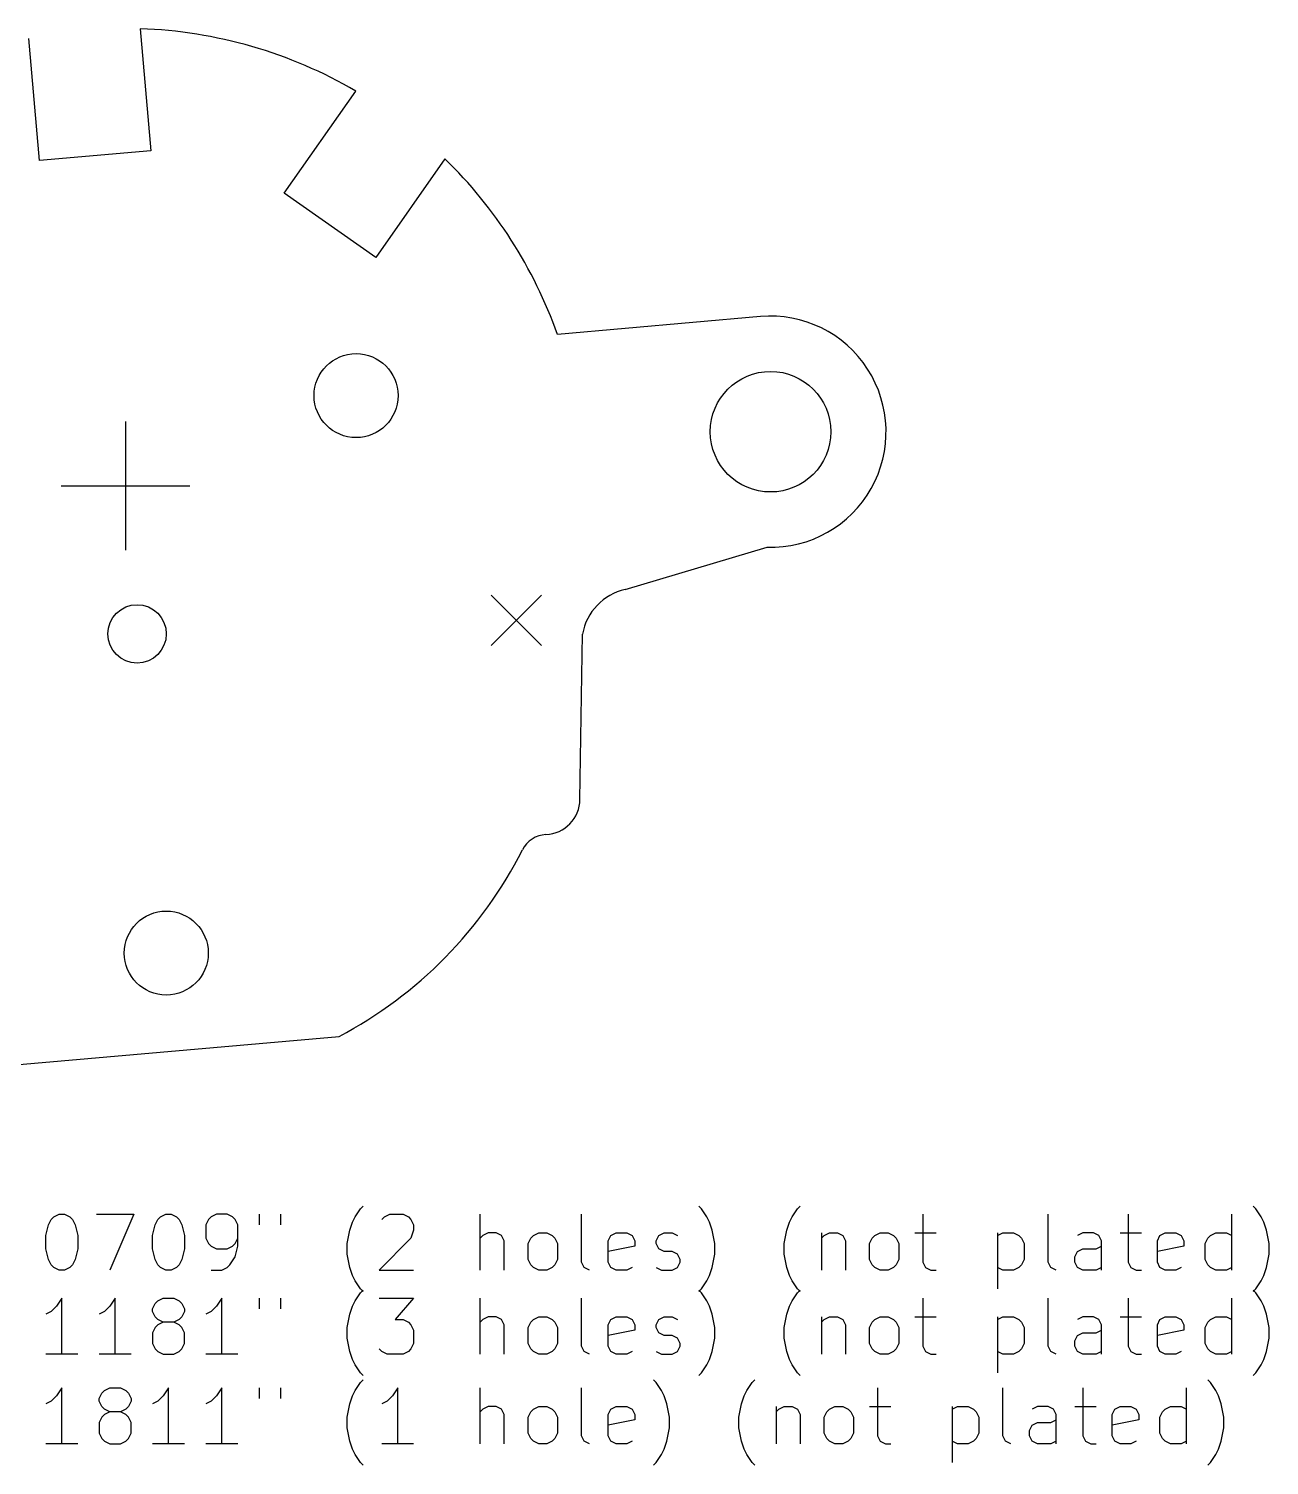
# Model space of a CAD drawing. Extents: x 61.2 to 131.3, y -105.5 to -54.2.
# Drawn here: x 87 to 131.3, y -105.5 to -54.2 of the extents above; entities that cross this region are included whole.
import ezdxf

# ---------------------------------------------------------------- set-up
doc = ezdxf.new("R2010")
doc.units = 0
doc.layers.add('BLACK', color=7, linetype='CONTINUOUS')

msp = doc.modelspace()

# ---------------------------------------------------------------- linework, layer by layer
at = {"layer": 'BLACK', "linetype": 'CONTINUOUS'}
for p, q in [((91.006214, -54.200319), (91.387796, -58.561793)), ((87.403017, -58.910416), (87.021515, -54.54983)), ((96.151398, -60.074632), (98.707175, -56.424605)), ((91.387796, -58.561793), (87.403017, -58.910416)), ((101.893954, -58.847189), (99.428006, -62.368938)), ((99.428006, -62.368938), (96.151398, -60.074632)), ((113.167014, -64.479729), (105.911094, -65.114539)), ((90.477066, -68.222832), (90.477066, -72.822832)), ((88.177066, -70.522832), (92.777066, -70.522832)), ((108.335635, -74.224453), (113.411019, -72.7174)), ((103.548628, -74.423397), (105.348628, -76.223397)), ((105.348628, -74.423397), (103.548628, -76.223397)), ((106.718456, -81.72129), (106.806682, -75.822153)), ((86.279842, -91.219007), (98.110374, -90.183969)), ((98.680555, -96.634083), (98.871031, -96.348368)), ((98.871031, -96.348368), (98.96627, -96.25313)), ((111.061509, -96.348368), (110.966271, -96.25313)), ((111.251985, -96.634083), (111.061509, -96.348368)), ((114.299604, -96.634083), (114.49008, -96.348368)), ((114.49008, -96.348368), (114.585319, -96.25313)), ((130.871034, -96.348368), (130.775796, -96.25313)), ((131.06151, -96.634083), (130.871034, -96.348368)), ((87.632935, -97.300749), (87.728173, -96.919797)), ((87.728173, -96.919797), (87.823411, -96.729321)), ((87.823411, -96.729321), (87.918649, -96.634083)), ((87.918649, -96.634083), (88.109125, -96.538845)), ((88.109125, -96.538845), (88.299602, -96.538845)), ((88.299602, -96.538845), (88.490078, -96.634083)), ((88.490078, -96.634083), (88.585316, -96.729321)), ((88.585316, -96.729321), (88.680554, -96.919797)), ((88.680554, -96.919797), (88.775792, -97.300749)), ((89.442459, -96.538845), (90.775792, -96.538845)), ((90.775792, -96.538845), (89.918649, -98.538845)), ((91.442459, -97.300749), (91.537697, -96.919797)), ((91.537697, -96.919797), (91.632935, -96.729321)), ((91.632935, -96.729321), (91.728173, -96.634083)), ((91.728173, -96.634083), (91.918649, -96.538845)), ((91.918649, -96.538845), (92.109126, -96.538845)), ((92.109126, -96.538845), (92.299602, -96.634083)), ((92.299602, -96.634083), (92.39484, -96.729321)), ((92.39484, -96.729321), (92.490078, -96.919797)), ((92.490078, -96.919797), (92.585316, -97.300749)), ((93.442459, -96.729321), (93.347221, -96.919797)), ((93.347221, -96.919797), (93.347221, -97.395987)), ((93.537697, -96.634083), (93.442459, -96.729321)), ((93.728173, -96.538845), (93.537697, -96.634083)), ((94.109126, -96.538845), (93.728173, -96.538845)), ((94.299602, -96.634083), (94.109126, -96.538845)), ((94.39484, -96.729321), (94.299602, -96.634083)), ((94.490078, -96.919797), (94.39484, -96.729321)), ((94.490078, -97.681702), (94.490078, -96.919797)), ((95.251983, -96.538845), (95.251983, -96.919797)), ((96.013888, -96.538845), (96.013888, -96.919797)), ((98.490079, -97.110273), (98.585317, -96.824559)), ((98.585317, -96.824559), (98.680555, -96.634083)), ((99.632936, -96.729321), (99.728174, -96.634083)), ((99.728174, -96.634083), (99.91865, -96.538845)), ((99.91865, -96.538845), (100.394841, -96.538845)), ((100.394841, -96.538845), (100.585317, -96.634083)), ((100.585317, -96.634083), (100.680555, -96.729321)), ((100.680555, -96.729321), (100.775793, -96.919797)), ((100.775793, -96.919797), (100.775793, -97.110273)), ((103.156746, -98.538845), (103.156746, -96.538845)), ((106.775794, -98.25313), (106.775794, -96.538845)), ((111.347223, -96.824559), (111.251985, -96.634083)), ((111.442461, -97.110273), (111.347223, -96.824559)), ((114.109128, -97.110273), (114.204366, -96.824559)), ((114.204366, -96.824559), (114.299604, -96.634083)), ((118.966271, -96.538845), (118.966271, -98.25313)), ((123.442462, -98.25313), (123.442462, -96.538845)), ((126.299605, -96.538845), (126.299605, -98.25313)), ((130.013891, -98.538845), (130.013891, -96.538845)), ((131.156748, -96.824559), (131.06151, -96.634083)), ((131.251986, -97.110273), (131.156748, -96.824559)), ((87.632935, -97.77694), (87.632935, -97.300749)), ((88.775792, -97.300749), (88.775792, -97.77694)), ((91.442459, -97.77694), (91.442459, -97.300749)), ((92.585316, -97.300749), (92.585316, -97.77694)), ((93.347221, -97.395987), (93.442459, -97.586464)), ((94.39484, -97.586464), (94.490078, -97.395987)), ((98.394841, -97.586464), (98.490079, -97.110273)), ((100.680555, -97.395987), (99.537698, -98.538845)), ((100.775793, -97.110273), (100.680555, -97.395987)), ((103.251984, -97.300749), (103.156746, -97.395987)), ((103.44246, -97.205511), (103.251984, -97.300749)), ((103.728175, -97.205511), (103.44246, -97.205511)), ((103.918651, -97.300749), (103.728175, -97.205511)), ((104.013889, -97.491226), (103.918651, -97.300749)), ((104.871032, -97.586464), (104.96627, -97.395987)), ((104.96627, -97.395987), (105.061508, -97.300749)), ((105.061508, -97.300749), (105.251984, -97.205511)), ((105.251984, -97.205511), (105.537699, -97.205511)), ((105.537699, -97.205511), (105.728175, -97.300749)), ((105.728175, -97.300749), (105.823413, -97.395987)), ((105.823413, -97.395987), (105.918651, -97.586464)), ((107.728175, -97.491226), (107.823413, -97.300749)), ((107.823413, -97.300749), (108.013889, -97.205511)), ((108.013889, -97.205511), (108.394842, -97.205511)), ((108.394842, -97.205511), (108.585318, -97.300749)), ((108.585318, -97.300749), (108.680556, -97.491226)), ((109.442461, -97.491226), (109.537699, -97.300749)), ((109.537699, -97.300749), (109.728175, -97.205511)), ((109.728175, -97.205511), (110.013889, -97.205511)), ((110.013889, -97.205511), (110.204366, -97.300749)), ((111.537699, -97.586464), (111.442461, -97.110273)), ((114.01389, -97.586464), (114.109128, -97.110273)), ((115.347223, -97.205511), (115.347223, -98.538845)), ((115.347223, -97.395987), (115.442461, -97.300749)), ((115.442461, -97.300749), (115.632937, -97.205511)), ((115.632937, -97.205511), (115.918652, -97.205511)), ((115.918652, -97.205511), (116.109128, -97.300749)), ((116.109128, -97.300749), (116.204366, -97.491226)), ((117.061509, -97.586464), (117.156747, -97.395987)), ((117.156747, -97.395987), (117.251985, -97.300749)), ((117.251985, -97.300749), (117.442461, -97.205511)), ((117.442461, -97.205511), (117.728176, -97.205511)), ((117.728176, -97.205511), (117.918652, -97.300749)), ((117.918652, -97.300749), (118.01389, -97.395987)), ((118.01389, -97.395987), (118.109128, -97.586464)), ((118.680557, -97.205511), (119.442461, -97.205511)), ((121.632938, -97.205511), (121.632938, -99.205511)), ((121.632938, -97.300749), (121.823414, -97.205511)), ((121.823414, -97.205511), (122.204367, -97.205511)), ((122.204367, -97.205511), (122.394843, -97.300749)), ((122.394843, -97.300749), (122.490081, -97.395987)), ((122.490081, -97.395987), (122.585319, -97.586464)), ((124.680557, -97.205511), (124.490081, -97.300749)), ((125.06151, -97.205511), (124.680557, -97.205511)), ((125.251986, -97.300749), (125.06151, -97.205511)), ((125.347224, -97.491226), (125.251986, -97.300749)), ((126.013891, -97.205511), (126.775795, -97.205511)), ((127.347224, -97.491226), (127.442462, -97.300749)), ((127.442462, -97.300749), (127.632938, -97.205511)), ((127.632938, -97.205511), (128.013891, -97.205511)), ((128.013891, -97.205511), (128.204367, -97.300749)), ((128.204367, -97.300749), (128.299605, -97.491226)), ((129.06151, -97.586464), (129.156748, -97.395987)), ((129.156748, -97.395987), (129.251986, -97.300749)), ((129.251986, -97.300749), (129.442462, -97.205511)), ((129.442462, -97.205511), (129.823415, -97.205511)), ((129.823415, -97.205511), (130.013891, -97.300749)), ((131.347224, -97.586464), (131.251986, -97.110273)), ((87.728173, -98.157892), (87.632935, -97.77694)), ((88.775792, -97.77694), (88.680554, -98.157892)), ((91.537697, -98.157892), (91.442459, -97.77694)), ((92.585316, -97.77694), (92.490078, -98.157892)), ((93.442459, -97.586464), (93.537697, -97.681702)), ((93.537697, -97.681702), (93.728173, -97.77694)), ((93.728173, -97.77694), (94.109126, -97.77694)), ((94.109126, -97.77694), (94.299602, -97.681702)), ((94.299602, -97.681702), (94.39484, -97.586464)), ((94.39484, -98.062654), (94.490078, -97.681702)), ((98.394841, -97.967416), (98.394841, -97.586464)), ((98.490079, -98.443607), (98.394841, -97.967416)), ((104.013889, -98.538845), (104.013889, -97.491226)), ((104.871032, -98.157892), (104.871032, -97.586464)), ((105.918651, -97.586464), (105.918651, -98.157892)), ((107.728175, -98.25313), (107.728175, -97.491226)), ((108.680556, -97.681702), (107.728175, -97.872178)), ((108.680556, -97.491226), (108.680556, -97.681702)), ((109.442461, -97.586464), (109.442461, -97.491226)), ((109.537699, -97.77694), (109.442461, -97.586464)), ((109.728175, -97.872178), (109.537699, -97.77694)), ((110.013889, -97.872178), (109.728175, -97.872178)), ((110.204366, -97.967416), (110.013889, -97.872178)), ((110.299604, -98.157892), (110.204366, -97.967416)), ((111.442461, -98.443607), (111.537699, -97.967416)), ((111.537699, -97.967416), (111.537699, -97.586464)), ((114.01389, -97.967416), (114.01389, -97.586464)), ((114.109128, -98.443607), (114.01389, -97.967416)), ((116.204366, -97.491226), (116.204366, -98.538845)), ((117.061509, -98.157892), (117.061509, -97.586464)), ((118.109128, -97.586464), (118.109128, -98.157892)), ((122.585319, -97.586464), (122.585319, -98.157892)), ((124.394843, -98.062654), (124.490081, -97.872178)), ((124.490081, -97.872178), (124.680557, -97.77694)), ((124.680557, -97.77694), (125.156748, -97.77694)), ((125.156748, -97.77694), (125.347224, -97.681702)), ((125.347224, -98.538845), (125.347224, -97.491226)), ((127.347224, -98.25313), (127.347224, -97.491226)), ((128.299605, -97.681702), (127.347224, -97.872178)), ((128.299605, -97.491226), (128.299605, -97.681702)), ((129.06151, -98.157892), (129.06151, -97.586464)), ((131.251986, -98.443607), (131.347224, -97.967416)), ((131.347224, -97.967416), (131.347224, -97.586464)), ((87.823411, -98.348368), (87.728173, -98.157892)), ((87.918649, -98.443607), (87.823411, -98.348368)), ((88.109125, -98.538845), (87.918649, -98.443607)), ((88.490078, -98.443607), (88.299602, -98.538845)), ((88.585316, -98.348368), (88.490078, -98.443607)), ((88.680554, -98.157892), (88.585316, -98.348368)), ((91.632935, -98.348368), (91.537697, -98.157892)), ((91.728173, -98.443607), (91.632935, -98.348368)), ((91.918649, -98.538845), (91.728173, -98.443607)), ((92.299602, -98.443607), (92.109126, -98.538845)), ((92.39484, -98.348368), (92.299602, -98.443607)), ((92.490078, -98.157892), (92.39484, -98.348368)), ((93.918649, -98.538845), (94.109126, -98.443607)), ((94.109126, -98.443607), (94.204364, -98.348368)), ((94.204364, -98.348368), (94.39484, -98.062654)), ((98.585317, -98.729321), (98.490079, -98.443607)), ((104.96627, -98.348368), (104.871032, -98.157892)), ((105.061508, -98.443607), (104.96627, -98.348368)), ((105.251984, -98.538845), (105.061508, -98.443607)), ((105.728175, -98.443607), (105.537699, -98.538845)), ((105.823413, -98.348368), (105.728175, -98.443607)), ((105.918651, -98.157892), (105.823413, -98.348368)), ((106.871032, -98.443607), (106.775794, -98.25313)), ((107.061508, -98.538845), (106.871032, -98.443607)), ((107.823413, -98.443607), (107.728175, -98.25313)), ((108.013889, -98.538845), (107.823413, -98.443607)), ((108.585318, -98.443607), (108.394842, -98.538845)), ((109.442461, -98.443607), (109.632937, -98.538845)), ((110.013889, -98.538845), (110.204366, -98.443607)), ((110.204366, -98.443607), (110.299604, -98.25313)), ((110.299604, -98.25313), (110.299604, -98.157892)), ((111.347223, -98.729321), (111.442461, -98.443607)), ((114.204366, -98.729321), (114.109128, -98.443607)), ((117.156747, -98.348368), (117.061509, -98.157892)), ((117.251985, -98.443607), (117.156747, -98.348368)), ((117.442461, -98.538845), (117.251985, -98.443607)), ((117.918652, -98.443607), (117.728176, -98.538845)), ((118.01389, -98.348368), (117.918652, -98.443607)), ((118.109128, -98.157892), (118.01389, -98.348368)), ((118.966271, -98.25313), (119.061509, -98.443607)), ((119.061509, -98.443607), (119.251985, -98.538845)), ((121.823414, -98.538845), (121.632938, -98.443607)), ((122.394843, -98.443607), (122.204367, -98.538845)), ((122.490081, -98.348368), (122.394843, -98.443607)), ((122.585319, -98.157892), (122.490081, -98.348368)), ((123.5377, -98.443607), (123.442462, -98.25313)), ((123.728176, -98.538845), (123.5377, -98.443607)), ((124.394843, -98.25313), (124.394843, -98.062654)), ((124.490081, -98.443607), (124.394843, -98.25313)), ((124.680557, -98.538845), (124.490081, -98.443607)), ((125.347224, -98.443607), (125.156748, -98.538845)), ((126.299605, -98.25313), (126.394843, -98.443607)), ((126.394843, -98.443607), (126.585319, -98.538845)), ((127.442462, -98.443607), (127.347224, -98.25313)), ((127.632938, -98.538845), (127.442462, -98.443607)), ((128.204367, -98.443607), (128.013891, -98.538845)), ((129.156748, -98.348368), (129.06151, -98.157892)), ((129.251986, -98.443607), (129.156748, -98.348368)), ((129.442462, -98.538845), (129.251986, -98.443607)), ((130.013891, -98.443607), (129.823415, -98.538845)), ((131.156748, -98.729321), (131.251986, -98.443607)), ((88.299602, -98.538845), (88.109125, -98.538845)), ((92.109126, -98.538845), (91.918649, -98.538845)), ((93.537697, -98.538845), (93.918649, -98.538845)), ((98.680555, -98.919797), (98.585317, -98.729321)), ((98.871031, -99.205511), (98.680555, -98.919797)), ((99.537698, -98.538845), (100.775793, -98.538845)), ((105.537699, -98.538845), (105.251984, -98.538845)), ((108.394842, -98.538845), (108.013889, -98.538845)), ((109.632937, -98.538845), (110.013889, -98.538845)), ((111.061509, -99.205511), (111.251985, -98.919797)), ((111.251985, -98.919797), (111.347223, -98.729321)), ((114.299604, -98.919797), (114.204366, -98.729321)), ((114.49008, -99.205511), (114.299604, -98.919797)), ((117.728176, -98.538845), (117.442461, -98.538845)), ((119.251985, -98.538845), (119.442461, -98.538845)), ((122.204367, -98.538845), (121.823414, -98.538845)), ((125.156748, -98.538845), (124.680557, -98.538845)), ((126.585319, -98.538845), (126.775795, -98.538845)), ((128.013891, -98.538845), (127.632938, -98.538845)), ((129.823415, -98.538845), (129.442462, -98.538845)), ((130.871034, -99.205511), (131.06151, -98.919797)), ((131.06151, -98.919797), (131.156748, -98.729321)), ((98.680555, -99.634083), (98.871031, -99.348368)), ((98.96627, -99.300749), (98.871031, -99.205511)), ((98.871031, -99.348368), (98.96627, -99.25313)), ((110.966271, -99.300749), (111.061509, -99.205511)), ((111.061509, -99.348368), (110.966271, -99.25313)), ((111.251985, -99.634083), (111.061509, -99.348368)), ((114.299604, -99.634083), (114.49008, -99.348368)), ((114.585319, -99.300749), (114.49008, -99.205511)), ((114.49008, -99.348368), (114.585319, -99.25313)), ((130.775796, -99.300749), (130.871034, -99.205511)), ((130.871034, -99.348368), (130.775796, -99.25313)), ((131.06151, -99.634083), (130.871034, -99.348368)), ((87.823411, -100.015035), (87.632935, -100.110273)), ((88.013887, -99.824559), (87.823411, -100.015035)), ((88.204363, -99.538845), (88.013887, -99.824559)), ((88.204363, -101.538845), (88.204363, -99.538845)), ((89.728173, -100.015035), (89.537697, -100.110273)), ((89.918649, -99.824559), (89.728173, -100.015035)), ((90.109125, -99.538845), (89.918649, -99.824559)), ((90.109125, -101.538845), (90.109125, -99.538845)), ((91.442459, -99.919797), (91.537697, -99.729321)), ((91.442459, -100.015035), (91.442459, -99.919797)), ((91.537697, -100.205511), (91.442459, -100.015035)), ((91.537697, -99.729321), (91.632935, -99.634083)), ((91.632935, -99.634083), (91.823411, -99.538845)), ((91.823411, -99.538845), (92.204364, -99.538845)), ((92.204364, -99.538845), (92.39484, -99.634083)), ((92.39484, -99.634083), (92.490078, -99.729321)), ((92.490078, -99.729321), (92.585316, -99.919797)), ((92.585316, -100.015035), (92.490078, -100.205511)), ((92.585316, -99.919797), (92.585316, -100.015035)), ((93.537697, -100.015035), (93.347221, -100.110273)), ((93.728173, -99.824559), (93.537697, -100.015035)), ((93.918649, -99.538845), (93.728173, -99.824559)), ((93.918649, -101.538845), (93.918649, -99.538845)), ((95.251983, -99.538845), (95.251983, -99.919797)), ((96.013888, -99.538845), (96.013888, -99.919797)), ((98.490079, -100.110273), (98.585317, -99.824559)), ((98.585317, -99.824559), (98.680555, -99.634083)), ((99.537698, -99.538845), (100.775793, -99.538845)), ((100.775793, -99.538845), (100.109126, -100.300749)), ((103.156746, -101.538845), (103.156746, -99.538845)), ((106.775794, -101.25313), (106.775794, -99.538845)), ((111.347223, -99.824559), (111.251985, -99.634083)), ((111.442461, -100.110273), (111.347223, -99.824559)), ((114.109128, -100.110273), (114.204366, -99.824559)), ((114.204366, -99.824559), (114.299604, -99.634083)), ((118.966271, -99.538845), (118.966271, -101.25313)), ((123.442462, -101.25313), (123.442462, -99.538845)), ((126.299605, -99.538845), (126.299605, -101.25313)), ((130.013891, -101.538845), (130.013891, -99.538845)), ((131.156748, -99.824559), (131.06151, -99.634083)), ((131.251986, -100.110273), (131.156748, -99.824559)), ((91.632935, -100.300749), (91.537697, -100.205511)), ((91.632935, -100.491226), (91.537697, -100.586464)), ((91.823411, -100.395987), (91.632935, -100.300749)), ((91.823411, -100.395987), (91.632935, -100.491226)), ((92.204364, -100.395987), (91.823411, -100.395987)), ((92.39484, -100.300749), (92.204364, -100.395987)), ((92.39484, -100.491226), (92.204364, -100.395987)), ((92.490078, -100.205511), (92.39484, -100.300749)), ((92.490078, -100.586464), (92.39484, -100.491226)), ((98.394841, -100.586464), (98.490079, -100.110273)), ((100.109126, -100.300749), (100.394841, -100.300749)), ((100.394841, -100.300749), (100.585317, -100.395987)), ((100.585317, -100.395987), (100.680555, -100.491226)), ((100.680555, -100.491226), (100.775793, -100.681702)), ((103.251984, -100.300749), (103.156746, -100.395987)), ((103.44246, -100.205511), (103.251984, -100.300749)), ((103.728175, -100.205511), (103.44246, -100.205511)), ((103.918651, -100.300749), (103.728175, -100.205511)), ((104.013889, -100.491226), (103.918651, -100.300749)), ((104.013889, -101.538845), (104.013889, -100.491226)), ((104.871032, -100.586464), (104.96627, -100.395987)), ((104.96627, -100.395987), (105.061508, -100.300749)), ((105.061508, -100.300749), (105.251984, -100.205511)), ((105.251984, -100.205511), (105.537699, -100.205511)), ((105.537699, -100.205511), (105.728175, -100.300749)), ((105.728175, -100.300749), (105.823413, -100.395987)), ((105.823413, -100.395987), (105.918651, -100.586464)), ((107.728175, -100.491226), (107.823413, -100.300749)), ((107.728175, -101.25313), (107.728175, -100.491226)), ((107.823413, -100.300749), (108.013889, -100.205511)), ((108.013889, -100.205511), (108.394842, -100.205511)), ((108.394842, -100.205511), (108.585318, -100.300749)), ((108.585318, -100.300749), (108.680556, -100.491226)), ((108.680556, -100.491226), (108.680556, -100.681702)), ((109.442461, -100.491226), (109.537699, -100.300749)), ((109.442461, -100.586464), (109.442461, -100.491226)), ((109.537699, -100.300749), (109.728175, -100.205511)), ((109.728175, -100.205511), (110.013889, -100.205511)), ((110.013889, -100.205511), (110.204366, -100.300749)), ((111.537699, -100.586464), (111.442461, -100.110273)), ((114.01389, -100.586464), (114.109128, -100.110273)), ((115.347223, -100.205511), (115.347223, -101.538845)), ((115.347223, -100.395987), (115.442461, -100.300749)), ((115.442461, -100.300749), (115.632937, -100.205511)), ((115.632937, -100.205511), (115.918652, -100.205511)), ((115.918652, -100.205511), (116.109128, -100.300749)), ((116.109128, -100.300749), (116.204366, -100.491226)), ((116.204366, -100.491226), (116.204366, -101.538845)), ((117.061509, -100.586464), (117.156747, -100.395987)), ((117.156747, -100.395987), (117.251985, -100.300749)), ((117.251985, -100.300749), (117.442461, -100.205511)), ((117.442461, -100.205511), (117.728176, -100.205511)), ((117.728176, -100.205511), (117.918652, -100.300749)), ((117.918652, -100.300749), (118.01389, -100.395987)), ((118.01389, -100.395987), (118.109128, -100.586464)), ((118.680557, -100.205511), (119.442461, -100.205511)), ((121.632938, -100.205511), (121.632938, -102.205511)), ((121.632938, -100.300749), (121.823414, -100.205511)), ((121.823414, -100.205511), (122.204367, -100.205511)), ((122.204367, -100.205511), (122.394843, -100.300749)), ((122.394843, -100.300749), (122.490081, -100.395987)), ((122.490081, -100.395987), (122.585319, -100.586464)), ((124.680557, -100.205511), (124.490081, -100.300749)), ((125.06151, -100.205511), (124.680557, -100.205511)), ((125.251986, -100.300749), (125.06151, -100.205511)), ((125.347224, -100.491226), (125.251986, -100.300749)), ((125.347224, -101.538845), (125.347224, -100.491226)), ((126.013891, -100.205511), (126.775795, -100.205511)), ((127.347224, -100.491226), (127.442462, -100.300749)), ((127.347224, -101.25313), (127.347224, -100.491226)), ((127.442462, -100.300749), (127.632938, -100.205511)), ((127.632938, -100.205511), (128.013891, -100.205511)), ((128.013891, -100.205511), (128.204367, -100.300749)), ((128.204367, -100.300749), (128.299605, -100.491226)), ((128.299605, -100.491226), (128.299605, -100.681702)), ((129.06151, -100.586464), (129.156748, -100.395987)), ((129.156748, -100.395987), (129.251986, -100.300749)), ((129.251986, -100.300749), (129.442462, -100.205511)), ((129.442462, -100.205511), (129.823415, -100.205511)), ((129.823415, -100.205511), (130.013891, -100.300749)), ((131.347224, -100.586464), (131.251986, -100.110273)), ((91.537697, -100.586464), (91.442459, -100.77694)), ((91.442459, -100.77694), (91.442459, -101.157892)), ((92.585316, -100.77694), (92.490078, -100.586464)), ((92.585316, -101.157892), (92.585316, -100.77694)), ((98.394841, -100.967416), (98.394841, -100.586464)), ((98.490079, -101.443607), (98.394841, -100.967416)), ((100.775793, -100.681702), (100.775793, -101.157892)), ((104.871032, -101.157892), (104.871032, -100.586464)), ((105.918651, -100.586464), (105.918651, -101.157892)), ((108.680556, -100.681702), (107.728175, -100.872178)), ((109.537699, -100.77694), (109.442461, -100.586464)), ((109.728175, -100.872178), (109.537699, -100.77694)), ((110.013889, -100.872178), (109.728175, -100.872178)), ((110.204366, -100.967416), (110.013889, -100.872178)), ((110.299604, -101.157892), (110.204366, -100.967416)), ((111.442461, -101.443607), (111.537699, -100.967416)), ((111.537699, -100.967416), (111.537699, -100.586464)), ((114.01389, -100.967416), (114.01389, -100.586464)), ((114.109128, -101.443607), (114.01389, -100.967416)), ((117.061509, -101.157892), (117.061509, -100.586464)), ((118.109128, -100.586464), (118.109128, -101.157892)), ((122.585319, -100.586464), (122.585319, -101.157892)), ((124.394843, -101.062654), (124.490081, -100.872178)), ((124.490081, -100.872178), (124.680557, -100.77694)), ((124.680557, -100.77694), (125.156748, -100.77694)), ((125.156748, -100.77694), (125.347224, -100.681702)), ((128.299605, -100.681702), (127.347224, -100.872178)), ((129.06151, -101.157892), (129.06151, -100.586464)), ((131.251986, -101.443607), (131.347224, -100.967416)), ((131.347224, -100.967416), (131.347224, -100.586464)), ((88.775792, -101.538845), (87.632935, -101.538845)), ((90.680554, -101.538845), (89.537697, -101.538845)), ((91.442459, -101.157892), (91.537697, -101.348368)), ((91.537697, -101.348368), (91.632935, -101.443607)), ((91.632935, -101.443607), (91.823411, -101.538845)), ((91.823411, -101.538845), (92.204364, -101.538845)), ((92.204364, -101.538845), (92.39484, -101.443607)), ((92.39484, -101.443607), (92.490078, -101.348368)), ((92.490078, -101.348368), (92.585316, -101.157892)), ((94.490078, -101.538845), (93.347221, -101.538845)), ((98.585317, -101.729321), (98.490079, -101.443607)), ((99.632936, -101.443607), (99.537698, -101.348368)), ((99.823412, -101.538845), (99.632936, -101.443607)), ((100.394841, -101.538845), (99.823412, -101.538845)), ((100.585317, -101.443607), (100.394841, -101.538845)), ((100.680555, -101.348368), (100.585317, -101.443607)), ((100.775793, -101.157892), (100.680555, -101.348368)), ((104.96627, -101.348368), (104.871032, -101.157892)), ((105.061508, -101.443607), (104.96627, -101.348368)), ((105.251984, -101.538845), (105.061508, -101.443607)), ((105.537699, -101.538845), (105.251984, -101.538845)), ((105.728175, -101.443607), (105.537699, -101.538845)), ((105.823413, -101.348368), (105.728175, -101.443607)), ((105.918651, -101.157892), (105.823413, -101.348368)), ((106.871032, -101.443607), (106.775794, -101.25313)), ((107.061508, -101.538845), (106.871032, -101.443607)), ((107.823413, -101.443607), (107.728175, -101.25313)), ((108.013889, -101.538845), (107.823413, -101.443607)), ((108.394842, -101.538845), (108.013889, -101.538845)), ((108.585318, -101.443607), (108.394842, -101.538845)), ((109.442461, -101.443607), (109.632937, -101.538845)), ((109.632937, -101.538845), (110.013889, -101.538845)), ((110.013889, -101.538845), (110.204366, -101.443607)), ((110.204366, -101.443607), (110.299604, -101.25313)), ((110.299604, -101.25313), (110.299604, -101.157892)), ((111.347223, -101.729321), (111.442461, -101.443607)), ((114.204366, -101.729321), (114.109128, -101.443607)), ((117.156747, -101.348368), (117.061509, -101.157892)), ((117.251985, -101.443607), (117.156747, -101.348368)), ((117.442461, -101.538845), (117.251985, -101.443607)), ((117.728176, -101.538845), (117.442461, -101.538845)), ((117.918652, -101.443607), (117.728176, -101.538845)), ((118.01389, -101.348368), (117.918652, -101.443607)), ((118.109128, -101.157892), (118.01389, -101.348368)), ((118.966271, -101.25313), (119.061509, -101.443607)), ((119.061509, -101.443607), (119.251985, -101.538845)), ((119.251985, -101.538845), (119.442461, -101.538845)), ((121.823414, -101.538845), (121.632938, -101.443607)), ((122.204367, -101.538845), (121.823414, -101.538845)), ((122.394843, -101.443607), (122.204367, -101.538845)), ((122.490081, -101.348368), (122.394843, -101.443607)), ((122.585319, -101.157892), (122.490081, -101.348368)), ((123.5377, -101.443607), (123.442462, -101.25313)), ((123.728176, -101.538845), (123.5377, -101.443607)), ((124.394843, -101.25313), (124.394843, -101.062654)), ((124.490081, -101.443607), (124.394843, -101.25313)), ((124.680557, -101.538845), (124.490081, -101.443607)), ((125.156748, -101.538845), (124.680557, -101.538845)), ((125.347224, -101.443607), (125.156748, -101.538845)), ((126.299605, -101.25313), (126.394843, -101.443607)), ((126.394843, -101.443607), (126.585319, -101.538845)), ((126.585319, -101.538845), (126.775795, -101.538845)), ((127.442462, -101.443607), (127.347224, -101.25313)), ((127.632938, -101.538845), (127.442462, -101.443607)), ((128.013891, -101.538845), (127.632938, -101.538845)), ((128.204367, -101.443607), (128.013891, -101.538845)), ((129.156748, -101.348368), (129.06151, -101.157892)), ((129.251986, -101.443607), (129.156748, -101.348368)), ((129.442462, -101.538845), (129.251986, -101.443607)), ((129.823415, -101.538845), (129.442462, -101.538845)), ((130.013891, -101.443607), (129.823415, -101.538845)), ((131.156748, -101.729321), (131.251986, -101.443607)), ((98.680555, -101.919797), (98.585317, -101.729321)), ((98.871031, -102.205511), (98.680555, -101.919797)), ((111.061509, -102.205511), (111.251985, -101.919797)), ((111.251985, -101.919797), (111.347223, -101.729321)), ((114.299604, -101.919797), (114.204366, -101.729321)), ((114.49008, -102.205511), (114.299604, -101.919797)), ((130.871034, -102.205511), (131.06151, -101.919797)), ((131.06151, -101.919797), (131.156748, -101.729321)), ((98.680555, -102.834083), (98.871031, -102.548368)), ((98.96627, -102.300749), (98.871031, -102.205511)), ((98.871031, -102.548368), (98.96627, -102.45313)), ((109.442461, -102.548368), (109.347223, -102.45313)), ((109.632937, -102.834083), (109.442461, -102.548368)), ((110.966271, -102.300749), (111.061509, -102.205511)), ((112.680556, -102.834083), (112.871032, -102.548368)), ((112.871032, -102.548368), (112.966271, -102.45313)), ((114.585319, -102.300749), (114.49008, -102.205511)), ((129.251986, -102.548368), (129.156748, -102.45313)), ((129.442462, -102.834083), (129.251986, -102.548368)), ((130.775796, -102.300749), (130.871034, -102.205511)), ((88.013887, -103.024559), (87.823411, -103.215035)), ((88.204363, -102.738845), (88.013887, -103.024559)), ((88.204363, -104.738845), (88.204363, -102.738845)), ((89.537697, -103.119797), (89.632935, -102.929321)), ((89.632935, -102.929321), (89.728173, -102.834083)), ((89.728173, -102.834083), (89.918649, -102.738845)), ((89.918649, -102.738845), (90.299602, -102.738845)), ((90.299602, -102.738845), (90.490078, -102.834083)), ((90.490078, -102.834083), (90.585316, -102.929321)), ((90.585316, -102.929321), (90.680554, -103.119797)), ((91.823411, -103.024559), (91.632935, -103.215035)), ((92.013887, -102.738845), (91.823411, -103.024559)), ((92.013887, -104.738845), (92.013887, -102.738845)), ((93.728173, -103.024559), (93.537697, -103.215035)), ((93.918649, -102.738845), (93.728173, -103.024559)), ((93.918649, -104.738845), (93.918649, -102.738845)), ((95.251983, -102.738845), (95.251983, -103.119797)), ((96.013888, -102.738845), (96.013888, -103.119797)), ((98.490079, -103.310273), (98.585317, -103.024559)), ((98.585317, -103.024559), (98.680555, -102.834083)), ((100.013888, -103.024559), (99.823412, -103.215035)), ((100.204364, -102.738845), (100.013888, -103.024559)), ((100.204364, -104.738845), (100.204364, -102.738845)), ((103.156746, -104.738845), (103.156746, -102.738845)), ((106.775794, -104.45313), (106.775794, -102.738845)), ((109.728175, -103.024559), (109.632937, -102.834083)), ((109.823413, -103.310273), (109.728175, -103.024559)), ((112.49008, -103.310273), (112.585318, -103.024559)), ((112.585318, -103.024559), (112.680556, -102.834083)), ((117.347223, -102.738845), (117.347223, -104.45313)), ((121.823414, -104.45313), (121.823414, -102.738845)), ((124.680557, -102.738845), (124.680557, -104.45313)), ((128.394843, -104.738845), (128.394843, -102.738845)), ((129.5377, -103.024559), (129.442462, -102.834083)), ((129.632938, -103.310273), (129.5377, -103.024559)), ((87.823411, -103.215035), (87.632935, -103.310273)), ((89.537697, -103.215035), (89.537697, -103.119797)), ((89.632935, -103.405511), (89.537697, -103.215035)), ((89.728173, -103.500749), (89.632935, -103.405511)), ((89.918649, -103.595987), (89.728173, -103.500749)), ((89.918649, -103.595987), (89.728173, -103.691226)), ((90.299602, -103.595987), (89.918649, -103.595987)), ((90.490078, -103.500749), (90.299602, -103.595987)), ((90.490078, -103.691226), (90.299602, -103.595987)), ((90.585316, -103.405511), (90.490078, -103.500749)), ((90.680554, -103.215035), (90.585316, -103.405511)), ((90.680554, -103.119797), (90.680554, -103.215035)), ((91.632935, -103.215035), (91.442459, -103.310273)), ((93.537697, -103.215035), (93.347221, -103.310273)), ((98.394841, -103.786464), (98.490079, -103.310273)), ((99.823412, -103.215035), (99.632936, -103.310273)), ((103.251984, -103.500749), (103.156746, -103.595987)), ((103.44246, -103.405511), (103.251984, -103.500749)), ((103.728175, -103.405511), (103.44246, -103.405511)), ((103.918651, -103.500749), (103.728175, -103.405511)), ((104.013889, -103.691226), (103.918651, -103.500749)), ((104.871032, -103.786464), (104.96627, -103.595987)), ((104.96627, -103.595987), (105.061508, -103.500749)), ((105.061508, -103.500749), (105.251984, -103.405511)), ((105.251984, -103.405511), (105.537699, -103.405511)), ((105.537699, -103.405511), (105.728175, -103.500749)), ((105.728175, -103.500749), (105.823413, -103.595987)), ((105.823413, -103.595987), (105.918651, -103.786464)), ((107.728175, -103.691226), (107.823413, -103.500749)), ((107.823413, -103.500749), (108.013889, -103.405511)), ((108.013889, -103.405511), (108.394842, -103.405511)), ((108.394842, -103.405511), (108.585318, -103.500749)), ((108.585318, -103.500749), (108.680556, -103.691226)), ((109.918651, -103.786464), (109.823413, -103.310273)), ((112.394842, -103.786464), (112.49008, -103.310273)), ((113.728175, -103.405511), (113.728175, -104.738845)), ((113.728175, -103.595987), (113.823413, -103.500749)), ((113.823413, -103.500749), (114.013889, -103.405511)), ((114.013889, -103.405511), (114.299604, -103.405511)), ((114.299604, -103.405511), (114.49008, -103.500749)), ((114.49008, -103.500749), (114.585318, -103.691226)), ((115.442461, -103.786464), (115.537699, -103.595987)), ((115.537699, -103.595987), (115.632937, -103.500749)), ((115.632937, -103.500749), (115.823413, -103.405511)), ((115.823413, -103.405511), (116.109128, -103.405511)), ((116.109128, -103.405511), (116.299604, -103.500749)), ((116.299604, -103.500749), (116.394842, -103.595987)), ((116.394842, -103.595987), (116.49008, -103.786464)), ((117.061509, -103.405511), (117.823413, -103.405511)), ((120.01389, -103.405511), (120.01389, -105.405511)), ((120.01389, -103.500749), (120.204366, -103.405511)), ((120.204366, -103.405511), (120.585319, -103.405511)), ((120.585319, -103.405511), (120.775795, -103.500749)), ((120.775795, -103.500749), (120.871033, -103.595987)), ((120.871033, -103.595987), (120.966271, -103.786464)), ((123.061509, -103.405511), (122.871033, -103.500749)), ((123.442462, -103.405511), (123.061509, -103.405511)), ((123.632938, -103.500749), (123.442462, -103.405511)), ((123.728176, -103.691226), (123.632938, -103.500749)), ((124.394843, -103.405511), (125.156747, -103.405511)), ((125.728176, -103.691226), (125.823414, -103.500749)), ((125.823414, -103.500749), (126.01389, -103.405511)), ((126.01389, -103.405511), (126.394843, -103.405511)), ((126.394843, -103.405511), (126.585319, -103.500749)), ((126.585319, -103.500749), (126.680557, -103.691226)), ((127.442462, -103.786464), (127.5377, -103.595987)), ((127.5377, -103.595987), (127.632938, -103.500749)), ((127.632938, -103.500749), (127.823414, -103.405511)), ((127.823414, -103.405511), (128.204367, -103.405511)), ((128.204367, -103.405511), (128.394843, -103.500749)), ((129.728176, -103.786464), (129.632938, -103.310273)), ((89.632935, -103.786464), (89.537697, -103.97694)), ((89.537697, -103.97694), (89.537697, -104.357892)), ((89.728173, -103.691226), (89.632935, -103.786464)), ((90.585316, -103.786464), (90.490078, -103.691226)), ((90.680554, -103.97694), (90.585316, -103.786464)), ((90.680554, -104.357892), (90.680554, -103.97694)), ((98.394841, -104.167416), (98.394841, -103.786464)), ((104.013889, -104.738845), (104.013889, -103.691226)), ((104.871032, -104.357892), (104.871032, -103.786464)), ((105.918651, -103.786464), (105.918651, -104.357892)), ((107.728175, -104.45313), (107.728175, -103.691226)), ((108.680556, -103.881702), (107.728175, -104.072178)), ((108.680556, -103.691226), (108.680556, -103.881702)), ((109.918651, -104.167416), (109.918651, -103.786464)), ((112.394842, -104.167416), (112.394842, -103.786464)), ((114.585318, -103.691226), (114.585318, -104.738845)), ((115.442461, -104.357892), (115.442461, -103.786464)), ((116.49008, -103.786464), (116.49008, -104.357892)), ((120.966271, -103.786464), (120.966271, -104.357892)), ((122.775795, -104.262654), (122.871033, -104.072178)), ((122.871033, -104.072178), (123.061509, -103.97694)), ((123.061509, -103.97694), (123.5377, -103.97694)), ((123.5377, -103.97694), (123.728176, -103.881702)), ((123.728176, -104.738845), (123.728176, -103.691226)), ((125.728176, -104.45313), (125.728176, -103.691226)), ((126.680557, -103.881702), (125.728176, -104.072178)), ((126.680557, -103.691226), (126.680557, -103.881702)), ((127.442462, -104.357892), (127.442462, -103.786464)), ((129.728176, -104.167416), (129.728176, -103.786464)), ((89.537697, -104.357892), (89.632935, -104.548368)), ((89.632935, -104.548368), (89.728173, -104.643607)), ((89.728173, -104.643607), (89.918649, -104.738845)), ((90.299602, -104.738845), (90.490078, -104.643607)), ((90.490078, -104.643607), (90.585316, -104.548368)), ((90.585316, -104.548368), (90.680554, -104.357892)), ((98.490079, -104.643607), (98.394841, -104.167416)), ((98.585317, -104.929321), (98.490079, -104.643607)), ((104.96627, -104.548368), (104.871032, -104.357892)), ((105.061508, -104.643607), (104.96627, -104.548368)), ((105.251984, -104.738845), (105.061508, -104.643607)), ((105.728175, -104.643607), (105.537699, -104.738845)), ((105.823413, -104.548368), (105.728175, -104.643607)), ((105.918651, -104.357892), (105.823413, -104.548368)), ((106.871032, -104.643607), (106.775794, -104.45313)), ((107.061508, -104.738845), (106.871032, -104.643607)), ((107.823413, -104.643607), (107.728175, -104.45313)), ((108.013889, -104.738845), (107.823413, -104.643607)), ((108.585318, -104.643607), (108.394842, -104.738845)), ((109.728175, -104.929321), (109.823413, -104.643607)), ((109.823413, -104.643607), (109.918651, -104.167416)), ((112.49008, -104.643607), (112.394842, -104.167416)), ((112.585318, -104.929321), (112.49008, -104.643607)), ((115.537699, -104.548368), (115.442461, -104.357892)), ((115.632937, -104.643607), (115.537699, -104.548368)), ((115.823413, -104.738845), (115.632937, -104.643607)), ((116.299604, -104.643607), (116.109128, -104.738845)), ((116.394842, -104.548368), (116.299604, -104.643607)), ((116.49008, -104.357892), (116.394842, -104.548368)), ((117.347223, -104.45313), (117.442461, -104.643607)), ((117.442461, -104.643607), (117.632937, -104.738845)), ((120.204366, -104.738845), (120.01389, -104.643607)), ((120.775795, -104.643607), (120.585319, -104.738845)), ((120.871033, -104.548368), (120.775795, -104.643607)), ((120.966271, -104.357892), (120.871033, -104.548368)), ((121.918652, -104.643607), (121.823414, -104.45313)), ((122.109128, -104.738845), (121.918652, -104.643607)), ((122.775795, -104.45313), (122.775795, -104.262654)), ((122.871033, -104.643607), (122.775795, -104.45313)), ((123.061509, -104.738845), (122.871033, -104.643607)), ((123.728176, -104.643607), (123.5377, -104.738845)), ((124.680557, -104.45313), (124.775795, -104.643607)), ((124.775795, -104.643607), (124.966271, -104.738845)), ((125.823414, -104.643607), (125.728176, -104.45313)), ((126.01389, -104.738845), (125.823414, -104.643607)), ((126.585319, -104.643607), (126.394843, -104.738845)), ((127.5377, -104.548368), (127.442462, -104.357892)), ((127.632938, -104.643607), (127.5377, -104.548368)), ((127.823414, -104.738845), (127.632938, -104.643607)), ((128.394843, -104.643607), (128.204367, -104.738845)), ((129.5377, -104.929321), (129.632938, -104.643607)), ((129.632938, -104.643607), (129.728176, -104.167416)), ((88.775792, -104.738845), (87.632935, -104.738845)), ((89.918649, -104.738845), (90.299602, -104.738845)), ((92.585316, -104.738845), (91.442459, -104.738845)), ((94.490078, -104.738845), (93.347221, -104.738845)), ((98.680555, -105.119797), (98.585317, -104.929321)), ((98.871031, -105.405511), (98.680555, -105.119797)), ((100.775793, -104.738845), (99.632936, -104.738845)), ((105.537699, -104.738845), (105.251984, -104.738845)), ((108.394842, -104.738845), (108.013889, -104.738845)), ((109.442461, -105.405511), (109.632937, -105.119797)), ((109.632937, -105.119797), (109.728175, -104.929321)), ((112.680556, -105.119797), (112.585318, -104.929321)), ((112.871032, -105.405511), (112.680556, -105.119797)), ((116.109128, -104.738845), (115.823413, -104.738845)), ((117.632937, -104.738845), (117.823413, -104.738845)), ((120.585319, -104.738845), (120.204366, -104.738845)), ((123.5377, -104.738845), (123.061509, -104.738845)), ((124.966271, -104.738845), (125.156747, -104.738845)), ((126.394843, -104.738845), (126.01389, -104.738845)), ((128.204367, -104.738845), (127.823414, -104.738845)), ((129.251986, -105.405511), (129.442462, -105.119797)), ((129.442462, -105.119797), (129.5377, -104.929321)), ((98.96627, -105.500749), (98.871031, -105.405511)), ((109.347223, -105.500749), (109.442461, -105.405511)), ((112.966271, -105.500749), (112.871032, -105.405511)), ((129.156748, -105.500749), (129.251986, -105.405511))]:
    msp.add_line(p, q, dxfattribs=at)
at = {"layer": 'BLACK'}
for centre, radius in [((98.717741, -67.302355), 1.5), ((113.526749, -68.591522), 2.15265), ((90.89246, -75.812409), 1.043627), ((91.936924, -87.209093), 1.5)]:
    msp.add_circle(centre, radius, dxfattribs=at)
for centre, radius, start, end in [((90.437923, -70.611206), 16.420724, 59.7624484, 88.0167041), ((90.437966, -70.611148), 16.420426, 19.5568611, 45.7598836), ((113.52675, -68.591522), 4.1275, -91.6067284, 95.0000103), ((108.775181, -76.175518), 1.999965, 102.6959553, 169.8232103), ((105.439931, -81.702167), 1.278667, -87.1539454, -0.8569132), ((105.553069, -83.978019), 0.999996, 92.8458285, 153.1724548), ((90.960931, -76.598167), 15.35215, -62.2446954, -26.8276315)]:
    msp.add_arc(centre, radius, start, end, dxfattribs=at)

doc.saveas('drawing.dxf')
